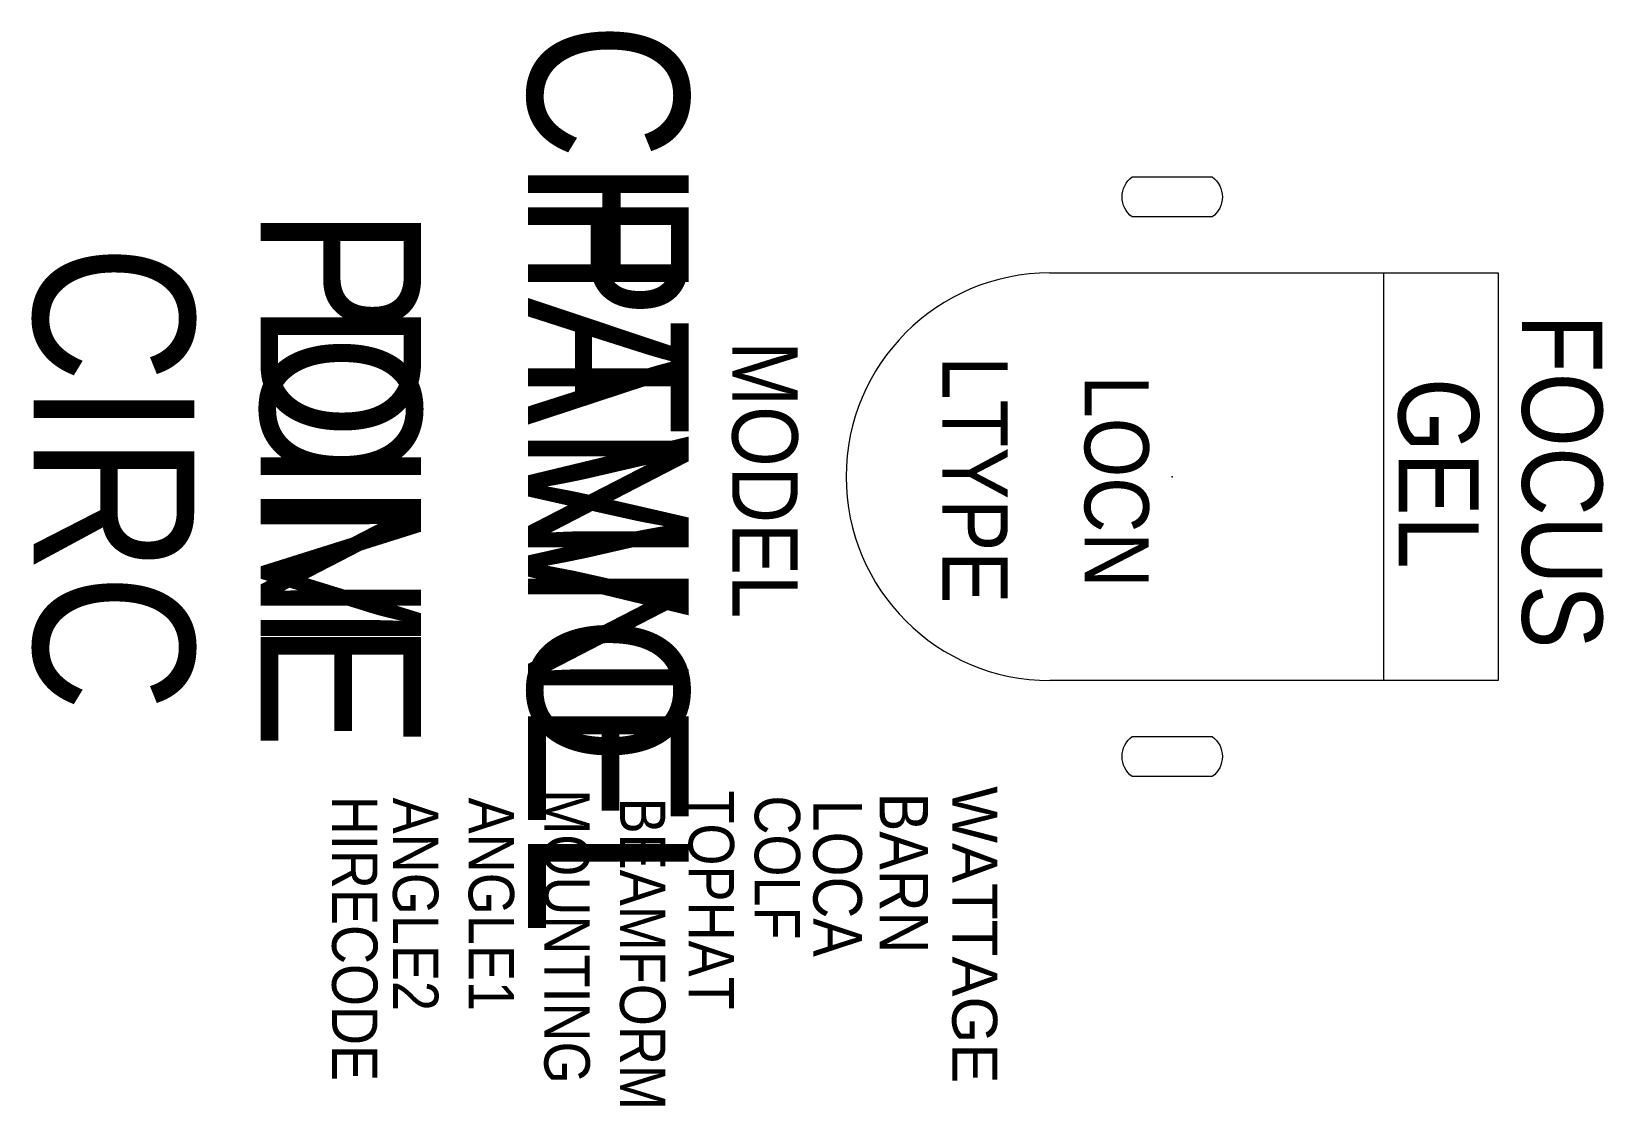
# Model space of a CAD drawing. Extents: x 895 to 1874, y -638 to 31.
import ezdxf
from ezdxf.enums import TextEntityAlignment as Align

# ---------------------------------------------------------------- set-up
doc = ezdxf.new("R2010")
doc.units = 0
doc.header["$MEASUREMENT"] = 0
doc.layers.get('0').update_dxf_attribs({"linetype": 'CONTINUOUS'})
for name, color, linetype in [('CHANNEL', 3, 'CONTINUOUS'), ('CIRC', 6, 'CONTINUOUS'), ('DIMMER', 4, 'CONTINUOUS'), ('FOCUS', 30, 'CONTINUOUS'), ('GEL', 1, 'CONTINUOUS'), ('LANTERNS', 4, 'CONTINUOUS'), ('LOCATION', 7, 'CONTINUOUS'), ('MODEL', 6, 'CONTINUOUS'), ('PATCH', 5, 'CONTINUOUS'), ('PATCH2', 5, 'CONTINUOUS')]:
    doc.layers.add(name, color=color, linetype=linetype)

msp = doc.modelspace()

# ---------------------------------------------------------------- linework, layer by layer
for p, q in [((1529.23, -119.39), (1808.63, -119.39)), ((1737.15, -119.39), (1737.15, -373.39)), ((1808.63, -119.39), (1808.63, -373.39)), ((1808.63, -373.39), (1529.23, -373.39))]:
    msp.add_line(p, q)
msp.add_arc((1529.23, -246.39), 127, 90, 270)
msp.add_point((1605.43, -246.39))
at = {"layer": 'LANTERNS', "color": 0}
for points in [[(1580.43, -59.54), (1630.43, -59.54, -0.5), (1630.43, -84.54), (1580.43, -84.54, -0.5), (1580.43, -59.54)], [(1580.43, -408.24), (1630.43, -408.24, -0.5), (1630.43, -433.24), (1580.43, -433.24, -0.5), (1580.43, -408.24)]]:
    msp.add_lwpolyline(points, format="xyb", dxfattribs=at)

# ---------------------------------------------------------------- texts
at = {"layer": 'CHANNEL', "width": 0.89}
msp.add_attdef('CHANNEL', text='', height=100, rotation=270, dxfattribs=at).set_placement((1204.03, -247.24), align=Align.CENTER)
at = {"layer": 'CIRC', "width": 0.89}
msp.add_attdef('CIRC', text='', height=100, rotation=270, dxfattribs=at).set_placement((895.93, -247.24), align=Align.CENTER)
at = {"layer": 'DIMMER', "width": 0.89}
msp.add_attdef('DIM', text='', height=100, rotation=270, dxfattribs=at).set_placement((1037.37, -246.39), align=Align.CENTER)
at = {"layer": 'FOCUS', "width": 0.89}
msp.add_attdef('FOCUS', text='', height=50, rotation=270, dxfattribs=at).set_placement((1823.52, -249.31), align=Align.CENTER)
at = {"layer": 'GEL', "width": 0.89}
msp.add_attdef('GEL', text='', height=50, rotation=270, dxfattribs=at).set_placement((1746.48, -244.3), align=Align.CENTER)
at = {"layer": 'LANTERNS', "color": 0, "flags": 1}
msp.add_attdef('WATTAGE', (1468.36, -439.27), '1000', height=28, rotation=270, dxfattribs=at)
at = {"layer": 'LANTERNS', "color": 0, "width": 0.89, "flags": 1}
for tag, p, s, height in [('HIRECODE', (1081.87, -445.22), 'C', 28.3), ('ANGLE2', (1119.79, -446.37), '26', 28.305), ('ANGLE1', (1166.96, -446.37), '14', 28.305), ('MOUNTING', (1214.14, -441.17), 'STANDARD HOOK CLAMP', 28.3047), ('BEAMFORM', (1261.31, -446.37), 'E', 28.3), ('TOPHAT', (1304.1, -441.88), 'Y', 28.3), ('COLF', (1345.23, -444.98), 'N', 28.3), ('LOCA', (1381.77, -447.51), '', 30.26), ('BARN', (1423.06, -443.3), '1', 30.26)]:
    msp.add_attdef(tag, p, s, height=height, rotation=270, dxfattribs=at)
at = {"layer": 'LOCATION', "width": 0.89}
msp.add_attdef('LOCN', text='', height=40, rotation=270, dxfattribs=at).set_placement((1550.85, -249.32), align=Align.CENTER)
at = {"layer": 'MODEL', "width": 0.89}
for tag, text, height, p in [('MODEL', 'P64 NSP', 40.798, (1331.26, -248.29)), ('LTYPE', '', 40.8, (1462.15, -248.29))]:
    msp.add_attdef(tag, text=text, height=height, rotation=270, dxfattribs=at).set_placement(p, align=Align.CENTER)
at = {"layer": 'PATCH', "width": 0.89}
msp.add_attdef('PONE', text='', height=100, rotation=270, dxfattribs=at).set_placement((1037.37, -247.24), align=Align.CENTER)
at = {"layer": 'PATCH2', "width": 0.89}
msp.add_attdef('PTWO', text='', height=100, rotation=270, dxfattribs=at).set_placement((1204.03, -247.24), align=Align.CENTER)

doc.saveas('drawing.dxf')
